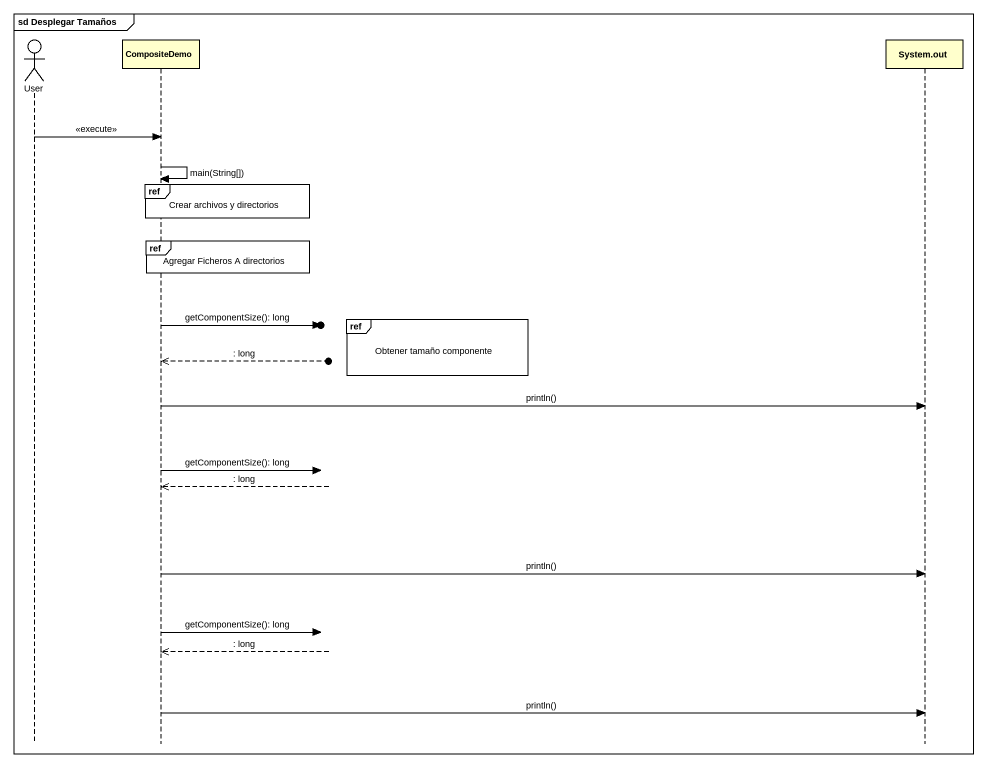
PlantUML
@startuml
mainframe sd Desplegar Tamaños
hide footbox
actor User
participant CompositeDemo
participant "System.out" as System_out

User -> CompositeDemo : <<execute>>
CompositeDemo -> CompositeDemo : main(String[])
ref over CompositeDemo : Crear archivos y directorios
ref over CompositeDemo : Agregar Ficheros A directorios
ref over CompositeDemo : Obtener tamaño componente
CompositeDemo ->o] : getComponentSize(): long
CompositeDemo <<--o] : : long
CompositeDemo -> System_out : println()
CompositeDemo ->o] : getComponentSize(): long
CompositeDemo <<--o] : : long
CompositeDemo -> System_out : println()
CompositeDemo ->o] : getComponentSize(): long
CompositeDemo <<--o] : : long
CompositeDemo -> System_out : println()
@enduml
